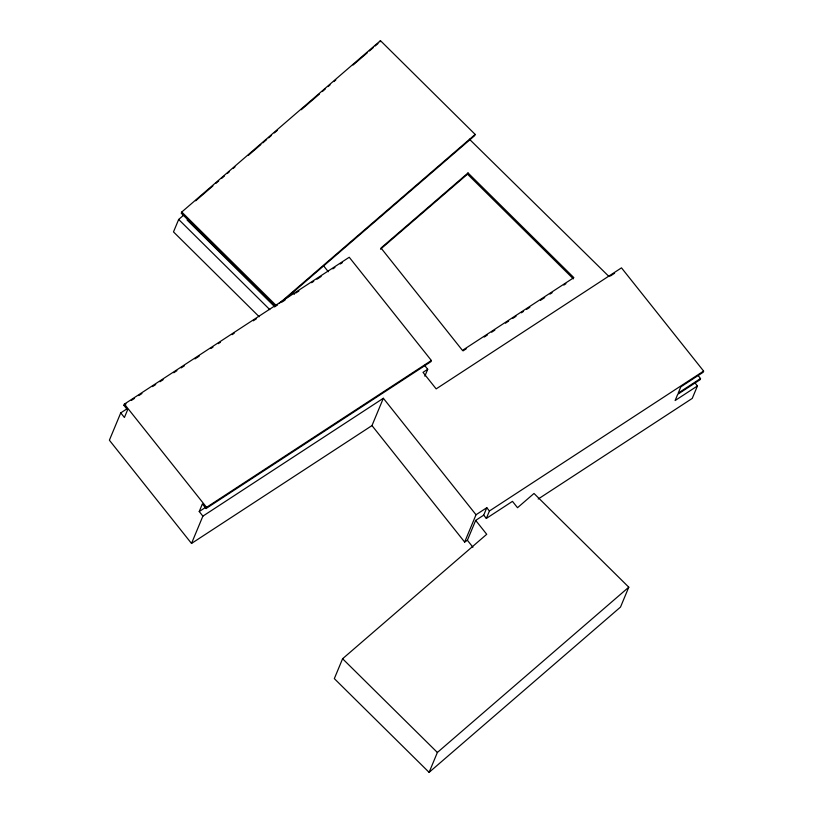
<?xml version="1.0" encoding="UTF-8"?>
<svg xmlns="http://www.w3.org/2000/svg" width="813" height="813" viewBox="0 0 813 813"><rect width="100%" height="100%" fill="white"/><g stroke="black" fill="none" stroke-linecap="round" stroke-linejoin="round"><path stroke-width="1.22" d="M183.474 215.313L178.677 219.459L173.494 231.898L259.195 316.745M283.483 300.536L474.67 135.639L475.178 134.419L380.454 40.65L181.766 212.02L181.258 213.23L275.079 306.115M127.113 408.736L120.751 412.892L109.379 440.209L191.512 543.45L371.978 425.585L383.35 398.268L476.022 514.751L464.65 542.068L371.978 425.585M120.751 412.892L124.409 417.496L127.57 409.915L123.911 405.311L124.409 404.091L349.234 257.254L431.378 360.494L430.87 361.704L206.045 508.542L202.376 503.938L199.226 511.529L202.884 516.133L191.512 543.45M379.945 41.859L380.454 40.65M206.045 508.542L206.553 507.332L431.378 360.494M424.853 376.155L427.709 369.295L424.549 365.322M483.715 515.147L475.676 520.391L486.723 534.293L342.598 658.743L334.326 678.621L429.101 772.35L620.512 607.067L628.784 587.189L534.009 493.461L517.515 507.708L512.464 501.357L486.326 518.43L483.715 515.147L486.804 507.708L489.416 510.991L486.326 518.43M464.65 542.068L467.394 540.269L475.676 520.391M429.101 772.35L437.374 752.472L628.784 587.189M695.064 382.984L697.432 385.962L692.249 398.4L538.186 499.03M698.154 375.545L700.521 378.523L700.023 379.742L677.717 394.305L675.125 400.524L697.432 385.962M427.709 369.295L423.014 372.364L436.164 388.888L621.488 267.853L703.621 371.084L703.113 372.303L680.806 386.866L678.225 393.096L700.521 378.523M380.494 249.215L467.516 174.165L468.024 172.945L573.856 277.639L462.455 350.393L381.002 248.006L468.024 172.945M195.659 200.811L212.935 185.913M215.821 183.433L218.697 180.943M221.573 178.464L224.459 175.984M227.335 173.494L229.256 171.838M233.097 168.525L235.008 166.868M248.453 155.283L260.932 144.521M262.843 142.864L266.684 139.551M268.605 137.895L271.491 135.415M274.367 132.926L277.243 130.446M301.237 109.745L319.479 94.023M322.355 91.534L325.241 89.054M328.117 86.564L330.037 84.918M333.879 81.605L335.799 79.948M353.076 65.04L367.466 52.621M369.387 50.975L373.228 47.662M375.149 46.006L378.025 43.516M279.367 303.31L475.178 134.419M123.911 405.311L126.025 403.919M131.33 400.463L134.511 398.38M138.759 395.606L141.94 393.533M152.539 386.602L155.72 384.529M159.968 381.754L163.149 379.681M173.748 372.75L176.929 370.677M181.177 367.903L184.358 365.83M194.957 358.899L199.205 356.135M210.872 348.513L212.986 347.131M218.291 343.665L220.414 342.273M232.081 334.661L234.195 333.269M253.29 320.81L256.471 318.726M274.499 306.948L277.68 304.875M281.918 302.101L285.099 300.027M295.708 293.097L298.889 291.024M311.613 282.711L313.737 281.328M316.918 279.245L321.155 276.481M332.822 268.859L334.946 267.467M340.251 264.012L342.364 262.619M199.226 511.529L205.587 507.373M202.884 516.133L383.35 398.268M463.014 350.911L466.195 348.838M484.233 337.06L487.414 334.976M491.662 332.202L494.843 330.129M505.452 323.198L508.633 321.115M512.871 318.35L516.062 316.267M521.367 312.802L523.481 311.42M526.672 309.336L529.852 307.263M540.462 300.332L544.7 297.558M550.005 294.103L552.129 292.71M563.795 285.089L565.919 283.707M610.36 276.003L614.608 273.229M476.022 514.751L486.804 507.708M489.416 510.991L703.621 371.084M608.988 276.522L469.375 139.175M467.516 174.165L573.348 278.859M181.766 212.02L275.587 304.895M187.102 220.018L273.371 305.424M178.677 219.459L269.804 309.641M342.598 658.743L437.374 752.472M323.655 265.892L328.32 271.755M292.853 292.456L294.357 294.347M467.394 540.269L472.922 547.22M124.409 404.091L206.553 507.332"/></g></svg>
